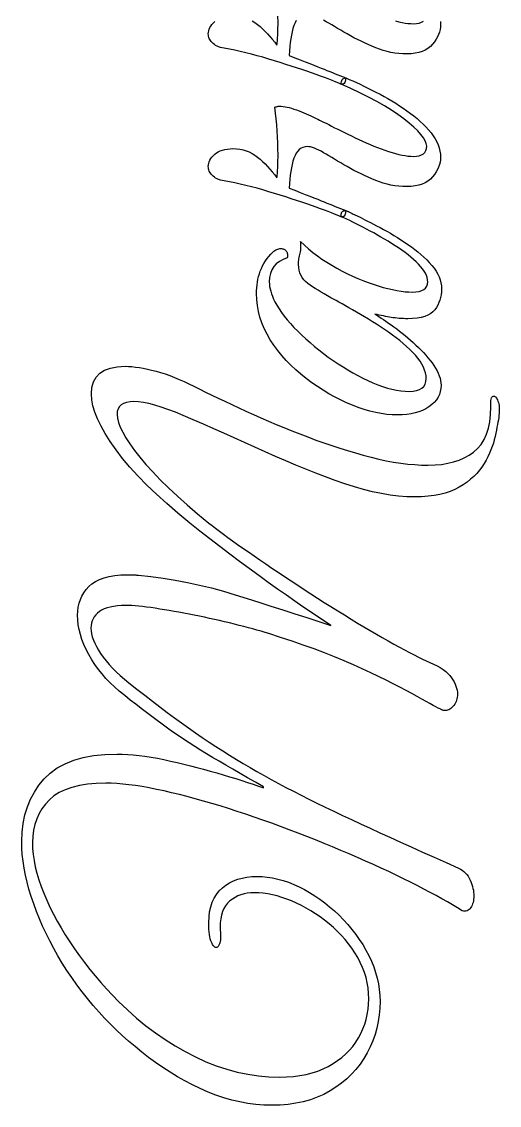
# Model space of a CAD drawing. Header units: millimetres. Extents: x 0 to 2467, y 0 to 1257.
# Drawn here: x 1269 to 1314.1, y 160.4 to 262.9 of the extents above; entities that cross this region are included whole.
import ezdxf

# ---------------------------------------------------------------- set-up
doc = ezdxf.new("R2010")
doc.units = ezdxf.units.MM
doc.layers.add('ENGRAVE_V', color=2, linetype='Continuous')

msp = doc.modelspace()

# ---------------------------------------------------------------- linework, layer by layer
at = {"layer": 'ENGRAVE_V'}
for points in [[(1290.753, 262.955), (1291.013, 262.793), (1291.261, 262.606), (1291.501, 262.401), (1291.739, 262.184), (1291.974, 261.956), (1292.205, 261.716), (1292.433, 261.466), (1292.659, 261.204), (1292.881, 260.93), (1293.101, 260.645), (1293.112, 260.767), (1293.123, 260.89), (1293.134, 261.015), (1293.143, 261.141), (1293.152, 261.269), (1293.16, 261.399), (1293.167, 261.53), (1293.173, 261.662), (1293.179, 261.797), (1293.184, 261.934), (1293.188, 262.075), (1293.191, 262.219), (1293.194, 262.365), (1293.196, 262.515), (1293.197, 262.668), (1293.197, 262.824), (1293.193, 263.392)], [(1294.922, 262.986), (1294.803, 262.764), (1294.698, 262.509), (1294.607, 262.227), (1294.526, 261.924), (1294.455, 261.6), (1294.396, 261.256), (1294.347, 260.892), (1294.308, 260.508), (1294.28, 260.102), (1294.263, 259.677), (1294.801, 259.466), (1295.303, 259.268), (1295.769, 259.085), (1296.199, 258.914), (1296.593, 258.758), (1296.95, 258.615), (1297.27, 258.486), (1297.555, 258.37), (1297.82, 258.262), (1298.081, 258.155), (1298.34, 258.05), (1298.596, 257.946), (1298.848, 257.844), (1299.098, 257.743), (1299.345, 257.644), (1299.588, 257.547), (1299.579, 257.369), (1299.552, 257.223), (1299.506, 257.109), (1299.443, 257.026), (1299.361, 256.976), (1299.261, 256.957), (1299.143, 256.97), (1299.007, 257.014), (1299.007, 257.014), (1298.786, 257.115), (1298.534, 257.223), (1298.25, 257.339), (1297.936, 257.462), (1297.591, 257.593), (1297.214, 257.731), (1296.807, 257.877), (1296.369, 258.031), (1295.908, 258.189), (1295.435, 258.349), (1294.949, 258.51), (1294.45, 258.672), (1293.938, 258.837), (1293.414, 259.002), (1292.876, 259.169), (1292.326, 259.338), (1291.773, 259.502), (1291.228, 259.656), (1290.69, 259.799), (1290.16, 259.931), (1289.637, 260.053), (1289.122, 260.164), (1288.614, 260.265), (1288.114, 260.355), (1287.927, 260.395), (1287.752, 260.443), (1287.591, 260.498), (1287.442, 260.561), (1287.306, 260.631), (1287.184, 260.709), (1287.073, 260.794), (1286.976, 260.887), (1286.891, 260.985), (1286.817, 261.084), (1286.755, 261.185), (1286.704, 261.287), (1286.664, 261.39), (1286.636, 261.496), (1286.619, 261.602), (1286.613, 261.71), (1286.623, 261.866), (1286.651, 262.019), (1286.698, 262.169), (1286.764, 262.316), (1286.85, 262.459), (1286.954, 262.6), (1287.077, 262.738), (1287.218, 262.872)], [(1308.531, 262.883), (1308.545, 262.582), (1308.533, 262.352), (1308.498, 262.122), (1308.439, 261.892), (1308.357, 261.662), (1308.252, 261.432), (1308.123, 261.202), (1307.97, 260.972), (1307.794, 260.742), (1307.592, 260.526), (1307.36, 260.34), (1307.099, 260.182), (1306.808, 260.052), (1306.488, 259.952), (1306.138, 259.88), (1305.758, 259.837), (1305.349, 259.822), (1304.975, 259.831), (1304.604, 259.859), (1304.234, 259.904), (1303.867, 259.967), (1303.502, 260.049), (1303.139, 260.149), (1302.779, 260.267), (1302.42, 260.403), (1302.066, 260.551), (1301.717, 260.703), (1301.373, 260.859), (1301.035, 261.02), (1300.701, 261.186), (1300.373, 261.356), (1300.051, 261.531), (1299.733, 261.71), (1299.423, 261.89), (1299.122, 262.064), (1298.83, 262.235), (1298.547, 262.4), (1298.273, 262.561), (1298.009, 262.718), (1297.753, 262.87), (1297.506, 263.018)], [(1304.295, 262.937), (1304.608, 262.858), (1304.908, 262.794), (1305.195, 262.743), (1305.469, 262.707), (1305.73, 262.686), (1305.979, 262.679), (1306.274, 262.694), (1306.53, 262.739), (1306.746, 262.815), (1306.923, 262.921)]]:
    msp.add_lwpolyline(points, dxfattribs=at)
for points in [[(1299.007, 244.475), (1298.786, 244.576), (1298.534, 244.684), (1298.25, 244.799), (1297.936, 244.923), (1297.591, 245.054), (1297.214, 245.192), (1296.807, 245.338), (1296.369, 245.492), (1295.908, 245.65), (1295.435, 245.809), (1294.949, 245.97), (1294.45, 246.133), (1293.938, 246.297), (1293.414, 246.463), (1292.876, 246.63), (1292.326, 246.799), (1291.773, 246.963), (1291.228, 247.117), (1290.69, 247.26), (1290.16, 247.392), (1289.637, 247.514), (1289.122, 247.625), (1288.614, 247.726), (1288.114, 247.816), (1287.927, 247.856), (1287.752, 247.903), (1287.591, 247.958), (1287.442, 248.021), (1287.306, 248.092), (1287.184, 248.17), (1287.073, 248.255), (1286.976, 248.348), (1286.891, 248.446), (1286.817, 248.545), (1286.755, 248.645), (1286.704, 248.747), (1286.664, 248.851), (1286.636, 248.956), (1286.619, 249.063), (1286.613, 249.171), (1286.623, 249.327), (1286.651, 249.48), (1286.698, 249.63), (1286.764, 249.776), (1286.85, 249.92), (1286.954, 250.061), (1287.077, 250.198), (1287.218, 250.333), (1287.378, 250.458), (1287.553, 250.566), (1287.744, 250.658), (1287.951, 250.732), (1288.173, 250.791), (1288.412, 250.832), (1288.667, 250.857), (1288.937, 250.866), (1289.27, 250.853), (1289.591, 250.816), (1289.899, 250.753), (1290.196, 250.666), (1290.48, 250.554), (1290.753, 250.416), (1291.013, 250.254), (1291.261, 250.067), (1291.501, 249.861), (1291.739, 249.645), (1291.974, 249.417), (1292.205, 249.177), (1292.433, 248.926), (1292.659, 248.664), (1292.881, 248.391), (1293.101, 248.106), (1293.112, 248.228), (1293.123, 248.351), (1293.134, 248.476), (1293.143, 248.602), (1293.152, 248.73), (1293.16, 248.859), (1293.167, 248.99), (1293.173, 249.123), (1293.179, 249.257), (1293.184, 249.395), (1293.188, 249.536), (1293.191, 249.679), (1293.194, 249.826), (1293.196, 249.976), (1293.197, 250.129), (1293.197, 250.285), (1293.193, 250.853), (1293.179, 251.419), (1293.157, 251.984), (1293.125, 252.548), (1293.084, 253.11), (1293.034, 253.671), (1292.975, 254.23), (1292.907, 254.787), (1292.977, 254.81), (1293.043, 254.83), (1293.104, 254.846), (1293.161, 254.86), (1293.213, 254.87), (1293.261, 254.878), (1293.304, 254.882), (1293.343, 254.884), (1293.505, 254.878), (1293.679, 254.861), (1293.862, 254.833), (1294.057, 254.793), (1294.262, 254.742), (1294.477, 254.68), (1294.704, 254.606), (1294.94, 254.521), (1295.179, 254.43), (1295.412, 254.338), (1295.639, 254.245), (1295.86, 254.152), (1296.075, 254.058), (1296.284, 253.963), (1296.487, 253.867), (1296.683, 253.77), (1296.803, 253.716), (1296.945, 253.649), (1297.109, 253.571), (1297.295, 253.48), (1297.502, 253.377), (1297.732, 253.262), (1297.983, 253.135), (1298.257, 252.996), (1298.546, 252.849), (1298.844, 252.699), (1299.151, 252.546), (1299.467, 252.391), (1299.792, 252.232), (1300.127, 252.07), (1300.47, 251.905), (1300.823, 251.737), (1301.179, 251.571), (1301.534, 251.412), (1301.887, 251.259), (1302.239, 251.114), (1302.589, 250.975), (1302.938, 250.843), (1303.285, 250.718), (1303.631, 250.599), (1303.969, 250.492), (1304.295, 250.398), (1304.608, 250.319), (1304.908, 250.254), (1305.195, 250.204), (1305.469, 250.168), (1305.73, 250.147), (1305.979, 250.139), (1306.274, 250.155), (1306.53, 250.2), (1306.746, 250.276), (1306.923, 250.381), (1307.061, 250.518), (1307.159, 250.684), (1307.218, 250.881), (1307.238, 251.108), (1307.204, 251.349), (1307.103, 251.613), (1306.935, 251.9), (1306.699, 252.209), (1306.396, 252.541), (1306.026, 252.896), (1305.588, 253.273), (1305.083, 253.674), (1304.519, 254.085), (1303.905, 254.497), (1303.239, 254.908), (1302.523, 255.32), (1301.757, 255.731), (1300.939, 256.143), (1300.071, 256.554), (1299.152, 256.966), (1299.159, 257.102), (1299.18, 257.22), (1299.214, 257.32), (1299.261, 257.402), (1299.323, 257.465), (1299.398, 257.51), (1299.486, 257.538), (1299.588, 257.547), (1299.919, 257.409), (1300.257, 257.264), (1300.603, 257.11), (1300.956, 256.948), (1301.317, 256.777), (1301.685, 256.598), (1302.061, 256.411), (1302.445, 256.215), (1302.829, 256.013), (1303.209, 255.805), (1303.583, 255.592), (1303.951, 255.374), (1304.315, 255.151), (1304.673, 254.922), (1305.026, 254.688), (1305.374, 254.448), (1305.711, 254.204), (1306.033, 253.955), (1306.34, 253.702), (1306.632, 253.444), (1306.909, 253.181), (1307.171, 252.914), (1307.418, 252.643), (1307.649, 252.366), (1307.859, 252.087), (1308.041, 251.804), (1308.195, 251.518), (1308.321, 251.229), (1308.419, 250.937), (1308.489, 250.642), (1308.531, 250.344), (1308.545, 250.043), (1308.533, 249.813), (1308.498, 249.583), (1308.439, 249.353), (1308.357, 249.123), (1308.252, 248.893), (1308.123, 248.663), (1307.97, 248.433), (1307.794, 248.203), (1307.592, 247.987), (1307.36, 247.8), (1307.099, 247.642), (1306.808, 247.513), (1306.488, 247.412), (1306.138, 247.34), (1305.758, 247.297), (1305.349, 247.283), (1304.975, 247.292), (1304.604, 247.319), (1304.234, 247.365), (1303.867, 247.428), (1303.502, 247.51), (1303.139, 247.61), (1302.779, 247.728), (1302.42, 247.864), (1302.066, 248.011), (1301.717, 248.164), (1301.373, 248.32), (1301.035, 248.481), (1300.701, 248.647), (1300.373, 248.817), (1300.051, 248.992), (1299.733, 249.171), (1299.423, 249.35), (1299.122, 249.525), (1298.83, 249.695), (1298.547, 249.861), (1298.273, 250.022), (1298.009, 250.179), (1297.753, 250.331), (1297.506, 250.478), (1297.27, 250.614), (1297.046, 250.732), (1296.835, 250.832), (1296.635, 250.914), (1296.447, 250.978), (1296.272, 251.023), (1296.108, 251.05), (1295.957, 251.059), (1295.747, 251.042), (1295.552, 250.991), (1295.372, 250.906), (1295.207, 250.787), (1295.057, 250.634), (1294.922, 250.447), (1294.803, 250.225), (1294.698, 249.97), (1294.607, 249.687), (1294.526, 249.384), (1294.455, 249.061), (1294.396, 248.717), (1294.347, 248.353), (1294.308, 247.968), (1294.28, 247.563), (1294.263, 247.138), (1294.801, 246.927), (1295.303, 246.729), (1295.769, 246.545), (1296.199, 246.375), (1296.593, 246.219), (1296.95, 246.076), (1297.27, 245.946), (1297.555, 245.831), (1297.82, 245.722), (1298.081, 245.616), (1298.34, 245.511), (1298.596, 245.407), (1298.848, 245.305), (1299.098, 245.204), (1299.345, 245.105), (1299.588, 245.008), (1299.579, 244.83), (1299.552, 244.684), (1299.506, 244.57), (1299.443, 244.487), (1299.361, 244.436), (1299.261, 244.417), (1299.143, 244.43), (1299.007, 244.475)], [(1308.642, 237.6), (1308.632, 237.326), (1308.602, 237.06), (1308.553, 236.802), (1308.484, 236.553), (1308.396, 236.312), (1308.288, 236.08), (1308.16, 235.855), (1308.012, 235.639), (1307.834, 235.441), (1307.616, 235.269), (1307.356, 235.123), (1307.056, 235.004), (1306.715, 234.911), (1306.333, 234.845), (1305.91, 234.805), (1305.446, 234.792), (1305.242, 234.794), (1305.041, 234.8), (1304.843, 234.809), (1304.647, 234.822), (1304.455, 234.839), (1304.266, 234.86), (1304.08, 234.885), (1303.897, 234.913), (1303.714, 234.945), (1303.528, 234.978), (1303.339, 235.014), (1303.147, 235.052), (1302.951, 235.093), (1302.753, 235.136), (1302.552, 235.181), (1302.348, 235.228), (1302.535, 235.114), (1302.732, 234.989), (1302.94, 234.853), (1303.159, 234.707), (1303.388, 234.551), (1303.628, 234.384), (1303.878, 234.206), (1304.139, 234.018), (1304.405, 233.821), (1304.669, 233.62), (1304.931, 233.413), (1305.192, 233.201), (1305.452, 232.983), (1305.709, 232.76), (1305.966, 232.532), (1306.221, 232.299), (1306.47, 232.062), (1306.708, 231.824), (1306.936, 231.584), (1307.153, 231.343), (1307.359, 231.1), (1307.555, 230.855), (1307.741, 230.61), (1307.915, 230.362), (1308.074, 230.116), (1308.212, 229.874), (1308.328, 229.635), (1308.424, 229.4), (1308.498, 229.169), (1308.551, 228.942), (1308.583, 228.718), (1308.593, 228.498), (1308.575, 228.191), (1308.522, 227.899), (1308.433, 227.622), (1308.309, 227.361), (1308.149, 227.114), (1307.953, 226.883), (1307.722, 226.666), (1307.455, 226.465), (1307.16, 226.283), (1306.843, 226.126), (1306.503, 225.993), (1306.142, 225.884), (1305.759, 225.799), (1305.354, 225.739), (1304.927, 225.702), (1304.478, 225.69), (1303.977, 225.705), (1303.467, 225.748), (1302.948, 225.82), (1302.42, 225.92), (1301.883, 226.05), (1301.337, 226.208), (1300.782, 226.395), (1300.218, 226.61), (1299.652, 226.851), (1299.092, 227.112), (1298.538, 227.395), (1297.99, 227.699), (1297.449, 228.025), (1296.913, 228.371), (1296.384, 228.739), (1295.86, 229.128), (1295.352, 229.535), (1294.868, 229.957), (1294.408, 230.394), (1293.972, 230.846), (1293.561, 231.314), (1293.173, 231.797), (1292.81, 232.294), (1292.471, 232.807), (1292.165, 233.331), (1291.899, 233.86), (1291.675, 234.396), (1291.491, 234.937), (1291.348, 235.485), (1291.246, 236.039), (1291.185, 236.599), (1291.164, 237.164), (1291.17, 237.441), (1291.187, 237.715), (1291.215, 237.986), (1291.255, 238.254), (1291.306, 238.519), (1291.368, 238.78), (1291.442, 239.039), (1291.527, 239.295), (1291.625, 239.545), (1291.738, 239.788), (1291.864, 240.023), (1292.005, 240.251), (1292.161, 240.471), (1292.331, 240.684), (1292.515, 240.889), (1292.713, 241.086), (1292.8, 241.165), (1292.889, 241.234), (1292.981, 241.292), (1293.076, 241.34), (1293.175, 241.377), (1293.276, 241.404), (1293.381, 241.42), (1293.488, 241.425), (1293.559, 241.421), (1293.627, 241.41), (1293.692, 241.391), (1293.754, 241.364), (1293.813, 241.33), (1293.869, 241.289), (1293.922, 241.24), (1293.972, 241.183), (1294.016, 241.12), (1294.051, 241.053), (1294.077, 240.981), (1294.093, 240.904), (1294.101, 240.823), (1294.099, 240.738), (1294.089, 240.648), (1294.069, 240.553), (1293.672, 240.401), (1293.328, 240.211), (1293.036, 239.984), (1292.798, 239.718), (1292.613, 239.415), (1292.48, 239.074), (1292.401, 238.695), (1292.374, 238.278), (1292.383, 238.068), (1292.408, 237.851), (1292.449, 237.627), (1292.508, 237.394), (1292.582, 237.155), (1292.674, 236.907), (1292.782, 236.652), (1292.907, 236.39), (1293.089, 236.06), (1293.296, 235.726), (1293.528, 235.386), (1293.785, 235.04), (1294.066, 234.69), (1294.373, 234.334), (1294.705, 233.973), (1295.061, 233.606), (1295.437, 233.24), (1295.824, 232.88), (1296.223, 232.526), (1296.635, 232.178), (1297.059, 231.836), (1297.494, 231.5), (1297.942, 231.17), (1298.402, 230.846), (1298.868, 230.533), (1299.335, 230.234), (1299.803, 229.949), (1300.272, 229.678), (1300.741, 229.422), (1301.212, 229.181), (1301.682, 228.953), (1302.154, 228.74), (1302.621, 228.548), (1303.077, 228.38), (1303.523, 228.239), (1303.958, 228.123), (1304.382, 228.033), (1304.796, 227.969), (1305.199, 227.93), (1305.591, 227.917), (1305.966, 227.936), (1306.29, 227.993), (1306.565, 228.088), (1306.79, 228.22), (1306.964, 228.39), (1307.089, 228.598), (1307.164, 228.844), (1307.189, 229.128), (1307.173, 229.395), (1307.126, 229.665), (1307.046, 229.937), (1306.935, 230.211), (1306.792, 230.487), (1306.617, 230.766), (1306.411, 231.047), (1306.172, 231.331), (1305.91, 231.613), (1305.632, 231.893), (1305.338, 232.17), (1305.029, 232.444), (1304.703, 232.715), (1304.361, 232.983), (1304.004, 233.247), (1303.631, 233.509), (1303.25, 233.767), (1302.87, 234.019), (1302.49, 234.266), (1302.112, 234.508), (1301.734, 234.744), (1301.357, 234.975), (1300.98, 235.201), (1300.605, 235.422), (1300.239, 235.633), (1299.891, 235.833), (1299.561, 236.021), (1299.249, 236.196), (1298.956, 236.36), (1298.68, 236.511), (1298.423, 236.65), (1298.184, 236.777), (1297.864, 236.957), (1297.558, 237.134), (1297.265, 237.308), (1296.986, 237.479), (1296.72, 237.647), (1296.468, 237.812), (1296.23, 237.974), (1296.006, 238.133), (1295.801, 238.298), (1295.624, 238.481), (1295.474, 238.68), (1295.352, 238.895), (1295.257, 239.127), (1295.189, 239.376), (1295.148, 239.642), (1295.134, 239.924), (1295.136, 240.057), (1295.143, 240.19), (1295.154, 240.323), (1295.17, 240.457), (1295.191, 240.59), (1295.216, 240.723), (1295.245, 240.856), (1295.279, 240.989), (1295.312, 241.123), (1295.337, 241.258), (1295.354, 241.395), (1295.364, 241.534), (1295.366, 241.674), (1295.361, 241.815), (1295.348, 241.958), (1295.328, 242.103), (1295.699, 241.745), (1296.087, 241.399), (1296.492, 241.064), (1296.913, 240.741), (1297.351, 240.429), (1297.806, 240.128), (1298.277, 239.839), (1298.765, 239.561), (1299.26, 239.297), (1299.753, 239.048), (1300.244, 238.815), (1300.732, 238.599), (1301.218, 238.398), (1301.702, 238.213), (1302.183, 238.044), (1302.662, 237.891), (1303.131, 237.754), (1303.581, 237.636), (1304.012, 237.537), (1304.423, 237.455), (1304.816, 237.391), (1305.191, 237.346), (1305.546, 237.319), (1305.882, 237.31), (1306.222, 237.325), (1306.517, 237.37), (1306.767, 237.446), (1306.971, 237.552), (1307.13, 237.688), (1307.244, 237.854), (1307.312, 238.051), (1307.334, 238.278), (1307.321, 238.474), (1307.28, 238.673), (1307.212, 238.876), (1307.117, 239.083), (1306.994, 239.294), (1306.844, 239.508), (1306.667, 239.726), (1306.463, 239.948), (1306.238, 240.171), (1305.998, 240.393), (1305.745, 240.613), (1305.476, 240.832), (1305.194, 241.049), (1304.897, 241.265), (1304.586, 241.479), (1304.26, 241.691), (1303.926, 241.901), (1303.591, 242.107), (1303.255, 242.31), (1302.917, 242.508), (1302.577, 242.703), (1302.236, 242.894), (1301.893, 243.081), (1301.549, 243.265), (1301.21, 243.442), (1300.882, 243.61), (1300.565, 243.768), (1300.26, 243.918), (1299.966, 244.059), (1299.683, 244.191), (1299.412, 244.313), (1299.152, 244.427), (1299.153, 244.486), (1299.155, 244.543), (1299.159, 244.598), (1299.165, 244.65), (1299.171, 244.701), (1299.18, 244.749), (1299.189, 244.795), (1299.201, 244.838), (1299.217, 244.878), (1299.243, 244.912), (1299.278, 244.941), (1299.322, 244.965), (1299.375, 244.984), (1299.437, 244.997), (1299.508, 245.005), (1299.588, 245.008), (1299.637, 244.994), (1299.686, 244.979), (1299.737, 244.961), (1299.788, 244.941), (1299.84, 244.919), (1299.892, 244.894), (1299.946, 244.867), (1300, 244.838), (1300.059, 244.806), (1300.128, 244.77), (1300.207, 244.73), (1300.296, 244.687), (1300.395, 244.639), (1300.503, 244.588), (1300.622, 244.534), (1300.75, 244.475), (1300.952, 244.374), (1301.171, 244.263), (1301.406, 244.144), (1301.658, 244.015), (1301.926, 243.877), (1302.212, 243.731), (1302.513, 243.575), (1302.832, 243.41), (1303.159, 243.237), (1303.487, 243.056), (1303.816, 242.867), (1304.145, 242.672), (1304.475, 242.468), (1304.806, 242.257), (1305.138, 242.038), (1305.47, 241.812), (1305.797, 241.58), (1306.11, 241.343), (1306.411, 241.102), (1306.699, 240.856), (1306.974, 240.606), (1307.236, 240.351), (1307.485, 240.091), (1307.722, 239.827), (1307.937, 239.559), (1308.124, 239.289), (1308.282, 239.015), (1308.412, 238.738), (1308.512, 238.458), (1308.584, 238.175), (1308.627, 237.889), (1308.642, 237.6)], [(1314.064, 225.642), (1314.037, 225.452), (1314.005, 225.246), (1313.967, 225.022), (1313.925, 224.783), (1313.877, 224.526), (1313.823, 224.253), (1313.765, 223.963), (1313.701, 223.657), (1313.626, 223.341), (1313.536, 223.025), (1313.43, 222.706), (1313.307, 222.386), (1313.169, 222.065), (1313.015, 221.742), (1312.846, 221.417), (1312.66, 221.091), (1312.454, 220.77), (1312.223, 220.462), (1311.967, 220.165), (1311.686, 219.881), (1311.38, 219.608), (1311.049, 219.348), (1310.693, 219.1), (1310.312, 218.864), (1309.902, 218.648), (1309.46, 218.461), (1308.985, 218.303), (1308.478, 218.174), (1307.938, 218.073), (1307.366, 218.002), (1306.761, 217.958), (1306.124, 217.944), (1305.364, 217.963), (1304.585, 218.021), (1303.788, 218.118), (1302.971, 218.253), (1302.136, 218.426), (1301.281, 218.639), (1300.408, 218.889), (1299.516, 219.179), (1298.609, 219.496), (1297.692, 219.831), (1296.766, 220.183), (1295.83, 220.552), (1294.884, 220.939), (1293.928, 221.344), (1292.963, 221.765), (1291.987, 222.205), (1291.008, 222.65), (1290.032, 223.091), (1289.06, 223.528), (1288.09, 223.96), (1287.123, 224.387), (1286.159, 224.81), (1285.199, 225.228), (1284.241, 225.642), (1283.501, 225.948), (1282.807, 226.214), (1282.158, 226.438), (1281.554, 226.622), (1280.996, 226.765), (1280.483, 226.867), (1280.015, 226.929), (1279.593, 226.949), (1279.219, 226.93), (1278.894, 226.873), (1278.62, 226.779), (1278.395, 226.646), (1278.22, 226.476), (1278.095, 226.268), (1278.02, 226.022), (1277.995, 225.739), (1278.029, 225.379), (1278.13, 224.978), (1278.298, 224.535), (1278.534, 224.05), (1278.837, 223.524), (1279.207, 222.956), (1279.645, 222.347), (1280.15, 221.696), (1280.723, 221.011), (1281.365, 220.3), (1282.076, 219.562), (1282.855, 218.797), (1283.703, 218.006), (1284.621, 217.189), (1285.607, 216.345), (1286.662, 215.475), (1286.966, 215.237), (1287.299, 214.982), (1287.659, 214.71), (1288.047, 214.422), (1288.464, 214.117), (1288.908, 213.796), (1289.381, 213.457), (1289.881, 213.103), (1290.402, 212.737), (1290.937, 212.364), (1291.486, 211.986), (1292.048, 211.602), (1292.623, 211.211), (1293.213, 210.815), (1293.816, 210.413), (1294.432, 210.004), (1295.056, 209.594), (1295.682, 209.186), (1296.309, 208.78), (1296.937, 208.376), (1297.568, 207.975), (1298.199, 207.576), (1298.832, 207.179), (1299.467, 206.785), (1300.096, 206.397), (1300.712, 206.022), (1301.316, 205.659), (1301.906, 205.308), (1302.484, 204.969), (1303.048, 204.642), (1303.6, 204.328), (1304.139, 204.025), (1304.658, 203.739), (1305.15, 203.473), (1305.614, 203.227), (1306.051, 203.002), (1306.461, 202.798), (1306.844, 202.613), (1307.2, 202.45), (1307.528, 202.306), (1307.888, 202.146), (1308.219, 201.98), (1308.521, 201.807), (1308.793, 201.629), (1309.035, 201.444), (1309.248, 201.253), (1309.432, 201.057), (1309.586, 200.854), (1309.716, 200.65), (1309.829, 200.448), (1309.925, 200.25), (1310.003, 200.055), (1310.064, 199.863), (1310.108, 199.674), (1310.134, 199.488), (1310.142, 199.305), (1310.137, 199.15), (1310.121, 199.002), (1310.095, 198.86), (1310.058, 198.724), (1310.01, 198.594), (1309.952, 198.47), (1309.883, 198.352), (1309.803, 198.24), (1309.717, 198.126), (1309.625, 198.028), (1309.529, 197.945), (1309.428, 197.876), (1309.323, 197.824), (1309.213, 197.786), (1309.099, 197.763), (1308.98, 197.755), (1308.909, 197.758), (1308.841, 197.765), (1308.776, 197.776), (1308.714, 197.792), (1308.655, 197.812), (1308.599, 197.837), (1308.546, 197.867), (1308.496, 197.901), (1308.328, 197.987), (1308.112, 198.1), (1307.85, 198.241), (1307.54, 198.409), (1307.184, 198.604), (1306.781, 198.827), (1306.331, 199.076), (1305.834, 199.353), (1305.292, 199.65), (1304.708, 199.958), (1304.082, 200.279), (1303.413, 200.612), (1302.702, 200.957), (1301.948, 201.314), (1301.153, 201.683), (1300.314, 202.064), (1299.438, 202.449), (1298.526, 202.83), (1297.58, 203.206), (1296.599, 203.577), (1295.583, 203.944), (1294.532, 204.306), (1293.446, 204.664), (1292.326, 205.018), (1291.968, 205.127), (1291.597, 205.237), (1291.212, 205.348), (1290.813, 205.459), (1290.401, 205.572), (1289.975, 205.685), (1289.535, 205.799), (1289.082, 205.913), (1288.62, 206.027), (1288.155, 206.139), (1287.685, 206.248), (1287.212, 206.355), (1286.735, 206.46), (1286.255, 206.562), (1285.77, 206.662), (1285.282, 206.76), (1284.795, 206.855), (1284.317, 206.947), (1283.845, 207.034), (1283.382, 207.117), (1282.925, 207.197), (1282.477, 207.273), (1282.036, 207.346), (1281.602, 207.414), (1281.183, 207.476), (1280.784, 207.531), (1280.405, 207.576), (1280.047, 207.614), (1279.709, 207.643), (1279.392, 207.664), (1279.095, 207.676), (1278.819, 207.68), (1278.409, 207.671), (1278.027, 207.644), (1277.674, 207.599), (1277.348, 207.535), (1277.05, 207.453), (1276.781, 207.354), (1276.539, 207.235), (1276.325, 207.099), (1276.138, 206.948), (1275.976, 206.785), (1275.838, 206.609), (1275.726, 206.422), (1275.639, 206.222), (1275.576, 206.01), (1275.539, 205.786), (1275.526, 205.55), (1275.541, 205.279), (1275.584, 204.999), (1275.656, 204.71), (1275.756, 204.412), (1275.886, 204.105), (1276.044, 203.789), (1276.231, 203.464), (1276.446, 203.129), (1276.689, 202.79), (1276.958, 202.449), (1277.252, 202.106), (1277.572, 201.762), (1277.918, 201.416), (1278.289, 201.069), (1278.686, 200.72), (1279.109, 200.37), (1279.864, 199.774), (1280.605, 199.196), (1281.332, 198.636), (1282.044, 198.094), (1282.742, 197.571), (1283.425, 197.066), (1284.095, 196.578), (1284.749, 196.109), (1285.396, 195.654), (1286.043, 195.209), (1286.688, 194.774), (1287.333, 194.348), (1287.977, 193.933), (1288.621, 193.527), (1289.263, 193.131), (1289.905, 192.745), (1290.552, 192.364), (1291.209, 191.985), (1291.877, 191.608), (1292.556, 191.232), (1293.245, 190.857), (1293.945, 190.484), (1294.655, 190.113), (1295.376, 189.743), (1296.113, 189.371), (1296.872, 188.994), (1297.653, 188.612), (1298.456, 188.224), (1299.281, 187.831), (1300.128, 187.433), (1300.997, 187.029), (1301.888, 186.62), (1302.807, 186.201), (1303.762, 185.767), (1304.753, 185.318), (1305.779, 184.853), (1306.841, 184.373), (1307.938, 183.879), (1309.071, 183.369), (1310.239, 182.844), (1310.426, 182.752), (1310.599, 182.646), (1310.759, 182.525), (1310.905, 182.39), (1311.037, 182.241), (1311.156, 182.077), (1311.261, 181.899), (1311.353, 181.706), (1311.432, 181.508), (1311.501, 181.314), (1311.559, 181.124), (1311.607, 180.938), (1311.644, 180.755), (1311.67, 180.576), (1311.686, 180.401), (1311.692, 180.23), (1311.687, 180.064), (1311.673, 179.906), (1311.651, 179.755), (1311.619, 179.612), (1311.578, 179.477), (1311.528, 179.349), (1311.469, 179.229), (1311.401, 179.116), (1311.325, 179.016), (1311.241, 178.934), (1311.149, 178.871), (1311.05, 178.826), (1310.943, 178.798), (1310.829, 178.789), (1310.707, 178.798), (1310.578, 178.826), (1310.141, 179.096), (1309.678, 179.373), (1309.188, 179.658), (1308.672, 179.951), (1308.129, 180.251), (1307.56, 180.559), (1306.964, 180.875), (1306.342, 181.198), (1305.698, 181.525), (1305.036, 181.854), (1304.357, 182.185), (1303.661, 182.517), (1302.947, 182.851), (1302.216, 183.186), (1301.468, 183.522), (1300.702, 183.861), (1299.923, 184.198), (1299.137, 184.532), (1298.344, 184.864), (1297.543, 185.192), (1296.734, 185.517), (1295.918, 185.84), (1295.094, 186.159), (1294.263, 186.475), (1293.43, 186.785), (1292.601, 187.088), (1291.778, 187.382), (1290.958, 187.667), (1290.144, 187.944), (1289.333, 188.213), (1288.528, 188.474), (1287.727, 188.726), (1286.934, 188.968), (1286.153, 189.197), (1285.385, 189.413), (1284.628, 189.616), (1283.884, 189.806), (1283.152, 189.983), (1282.431, 190.148), (1281.723, 190.3), (1281.034, 190.436), (1280.371, 190.554), (1279.733, 190.654), (1279.121, 190.735), (1278.535, 190.799), (1277.974, 190.844), (1277.439, 190.872), (1276.93, 190.881), (1276.032, 190.856), (1275.2, 190.782), (1274.434, 190.659), (1273.735, 190.487), (1273.103, 190.266), (1272.537, 189.996), (1272.038, 189.676), (1271.605, 189.307), (1271.23, 188.9), (1270.906, 188.464), (1270.631, 188.001), (1270.407, 187.51), (1270.232, 186.99), (1270.107, 186.443), (1270.032, 185.868), (1270.007, 185.265), (1270.024, 184.713), (1270.074, 184.148), (1270.157, 183.569), (1270.273, 182.977), (1270.423, 182.371), (1270.606, 181.752), (1270.823, 181.118), (1271.072, 180.472), (1271.351, 179.818), (1271.653, 179.163), (1271.98, 178.507), (1272.331, 177.851), (1272.706, 177.194), (1273.106, 176.536), (1273.529, 175.878), (1273.977, 175.219), (1274.445, 174.564), (1274.927, 173.919), (1275.425, 173.284), (1275.938, 172.659), (1276.466, 172.043), (1277.009, 171.438), (1277.567, 170.842), (1278.141, 170.256), (1278.985, 169.443), (1279.847, 168.675), (1280.728, 167.952), (1281.627, 167.273), (1282.543, 166.638), (1283.478, 166.049), (1284.432, 165.504), (1285.403, 165.003), (1286.385, 164.555), (1287.37, 164.167), (1288.358, 163.838), (1289.349, 163.569), (1290.343, 163.36), (1291.34, 163.211), (1292.34, 163.121), (1293.343, 163.091), (1294.008, 163.107), (1294.647, 163.155), (1295.26, 163.234), (1295.848, 163.345), (1296.41, 163.488), (1296.947, 163.663), (1297.457, 163.869), (1297.942, 164.108), (1298.4, 164.372), (1298.829, 164.657), (1299.229, 164.962), (1299.6, 165.288), (1299.943, 165.634), (1300.257, 166), (1300.542, 166.387), (1300.798, 166.795), (1301.025, 167.218), (1301.222, 167.652), (1301.389, 168.098), (1301.525, 168.556), (1301.631, 169.024), (1301.706, 169.504), (1301.752, 169.996), (1301.767, 170.498), (1301.751, 171.015), (1301.702, 171.523), (1301.62, 172.022), (1301.507, 172.514), (1301.36, 172.997), (1301.181, 173.471), (1300.97, 173.938), (1300.726, 174.396), (1300.456, 174.843), (1300.166, 175.276), (1299.857, 175.696), (1299.528, 176.102), (1299.179, 176.495), (1298.81, 176.874), (1298.422, 177.239), (1298.015, 177.591), (1297.594, 177.926), (1297.167, 178.243), (1296.735, 178.541), (1296.296, 178.819), (1295.851, 179.079), (1295.4, 179.32), (1294.943, 179.542), (1294.48, 179.745), (1294.018, 179.927), (1293.562, 180.084), (1293.113, 180.217), (1292.671, 180.326), (1292.236, 180.411), (1291.807, 180.472), (1291.385, 180.508), (1290.97, 180.52), (1290.627, 180.508), (1290.299, 180.472), (1289.986, 180.411), (1289.687, 180.326), (1289.405, 180.217), (1289.137, 180.084), (1288.884, 179.927), (1288.647, 179.745), (1288.431, 179.537), (1288.244, 179.301), (1288.086, 179.035), (1287.957, 178.741), (1287.856, 178.418), (1287.784, 178.066), (1287.741, 177.686), (1287.727, 177.276), (1287.727, 177.228), (1287.728, 177.178), (1287.73, 177.128), (1287.733, 177.077), (1287.736, 177.025), (1287.74, 176.972), (1287.745, 176.919), (1287.751, 176.865), (1287.757, 176.81), (1287.762, 176.754), (1287.766, 176.698), (1287.769, 176.641), (1287.772, 176.583), (1287.774, 176.524), (1287.775, 176.465), (1287.775, 176.405), (1287.775, 176.26), (1287.773, 176.176), (1287.768, 176.093), (1287.758, 176.012), (1287.745, 175.933), (1287.728, 175.855), (1287.707, 175.778), (1287.682, 175.704), (1287.654, 175.63), (1287.623, 175.562), (1287.589, 175.503), (1287.553, 175.453), (1287.515, 175.412), (1287.474, 175.381), (1287.432, 175.358), (1287.387, 175.344), (1287.339, 175.34), (1287.29, 175.348), (1287.24, 175.372), (1287.187, 175.411), (1287.134, 175.467), (1287.078, 175.538), (1287.022, 175.626), (1286.963, 175.729), (1286.904, 175.848), (1286.847, 175.988), (1286.798, 176.155), (1286.756, 176.348), (1286.722, 176.568), (1286.696, 176.814), (1286.677, 177.087), (1286.665, 177.386), (1286.662, 177.712), (1286.682, 178.24), (1286.742, 178.733), (1286.842, 179.193), (1286.982, 179.618), (1287.163, 180.01), (1287.383, 180.367), (1287.644, 180.691), (1287.945, 180.98), (1288.276, 181.235), (1288.63, 181.457), (1289.006, 181.644), (1289.403, 181.797), (1289.823, 181.916), (1290.264, 182.001), (1290.727, 182.052), (1291.213, 182.069), (1291.698, 182.054), (1292.187, 182.007), (1292.679, 181.93), (1293.173, 181.821), (1293.671, 181.682), (1294.172, 181.511), (1294.676, 181.309), (1295.182, 181.077), (1295.686, 180.818), (1296.181, 180.537), (1296.667, 180.234), (1297.143, 179.909), (1297.611, 179.562), (1298.069, 179.193), (1298.518, 178.802), (1298.959, 178.39), (1299.384, 177.96), (1299.788, 177.517), (1300.171, 177.061), (1300.532, 176.592), (1300.873, 176.111), (1301.192, 175.617), (1301.49, 175.109), (1301.767, 174.589), (1302.016, 174.061), (1302.233, 173.529), (1302.416, 172.993), (1302.566, 172.453), (1302.682, 171.91), (1302.765, 171.362), (1302.815, 170.811), (1302.832, 170.256), (1302.813, 169.608), (1302.756, 168.972), (1302.662, 168.347), (1302.529, 167.733), (1302.359, 167.13), (1302.151, 166.539), (1301.905, 165.959), (1301.622, 165.391), (1301.302, 164.842), (1300.948, 164.321), (1300.561, 163.828), (1300.139, 163.363), (1299.683, 162.926), (1299.193, 162.518), (1298.669, 162.137), (1298.112, 161.784), (1297.523, 161.466), (1296.906, 161.191), (1296.261, 160.958), (1295.588, 160.767), (1294.887, 160.619), (1294.158, 160.513), (1293.401, 160.449), (1292.617, 160.428), (1291.855, 160.448), (1291.096, 160.507), (1290.339, 160.605), (1289.585, 160.743), (1288.832, 160.92), (1288.082, 161.136), (1287.334, 161.392), (1286.589, 161.687), (1285.85, 162.013), (1285.121, 162.363), (1284.404, 162.737), (1283.696, 163.133), (1283, 163.554), (1282.313, 163.997), (1281.638, 164.464), (1280.973, 164.955), (1280.323, 165.461), (1279.691, 165.976), (1279.079, 166.499), (1278.486, 167.031), (1277.911, 167.57), (1277.356, 168.118), (1276.819, 168.675), (1276.301, 169.24), (1275.742, 169.873), (1275.204, 170.516), (1274.686, 171.169), (1274.189, 171.83), (1273.712, 172.5), (1273.255, 173.179), (1272.819, 173.868), (1272.404, 174.565), (1272.01, 175.267), (1271.638, 175.968), (1271.289, 176.668), (1270.963, 177.367), (1270.66, 178.066), (1270.379, 178.764), (1270.121, 179.461), (1269.886, 180.157), (1269.676, 180.847), (1269.494, 181.526), (1269.34, 182.194), (1269.214, 182.85), (1269.116, 183.495), (1269.046, 184.128), (1269.004, 184.751), (1268.99, 185.361), (1269.024, 186.238), (1269.124, 187.076), (1269.29, 187.875), (1269.523, 188.635), (1269.823, 189.357), (1270.189, 190.041), (1270.621, 190.686), (1271.121, 191.292), (1271.694, 191.842), (1272.349, 192.319), (1273.086, 192.723), (1273.905, 193.053), (1274.805, 193.31), (1275.787, 193.493), (1276.85, 193.604), (1277.995, 193.64), (1278.488, 193.632), (1278.999, 193.607), (1279.526, 193.565), (1280.071, 193.507), (1280.634, 193.432), (1281.214, 193.341), (1281.811, 193.232), (1282.425, 193.108), (1283.049, 192.972), (1283.672, 192.829), (1284.295, 192.681), (1284.919, 192.527), (1285.542, 192.366), (1286.165, 192.2), (1286.789, 192.027), (1287.412, 191.849), (1288.027, 191.668), (1288.624, 191.489), (1289.204, 191.311), (1289.766, 191.135), (1290.311, 190.96), (1290.839, 190.787), (1291.349, 190.615), (1291.842, 190.445), (1291.842, 190.542), (1291.069, 190.972), (1290.324, 191.39), (1289.608, 191.798), (1288.919, 192.194), (1288.258, 192.579), (1287.625, 192.952), (1287.021, 193.314), (1286.444, 193.664), (1285.886, 194.01), (1285.338, 194.356), (1284.8, 194.703), (1284.271, 195.05), (1283.753, 195.399), (1283.244, 195.748), (1282.745, 196.098), (1282.256, 196.448), (1281.769, 196.805), (1281.276, 197.171), (1280.776, 197.549), (1280.271, 197.937), (1279.76, 198.336), (1279.242, 198.745), (1278.719, 199.165), (1278.189, 199.595), (1277.753, 199.977), (1277.339, 200.373), (1276.948, 200.782), (1276.579, 201.205), (1276.234, 201.641), (1275.911, 202.092), (1275.61, 202.555), (1275.333, 203.033), (1275.083, 203.514), (1274.867, 203.992), (1274.684, 204.465), (1274.534, 204.933), (1274.417, 205.397), (1274.334, 205.856), (1274.284, 206.31), (1274.268, 206.76), (1274.284, 207.152), (1274.334, 207.529), (1274.417, 207.891), (1274.534, 208.237), (1274.684, 208.568), (1274.867, 208.885), (1275.083, 209.186), (1275.333, 209.472), (1275.622, 209.733), (1275.959, 209.959), (1276.343, 210.15), (1276.773, 210.307), (1277.25, 210.429), (1277.775, 210.516), (1278.346, 210.568), (1278.964, 210.585), (1279.035, 210.585), (1279.103, 210.585), (1279.168, 210.585), (1279.23, 210.585), (1279.289, 210.585), (1279.345, 210.585), (1279.398, 210.585), (1279.448, 210.585), (1279.499, 210.584), (1279.557, 210.582), (1279.62, 210.578), (1279.69, 210.573), (1279.766, 210.566), (1279.847, 210.558), (1279.935, 210.548), (1280.029, 210.537), (1281.188, 210.413), (1282.342, 210.258), (1283.491, 210.074), (1284.634, 209.859), (1285.772, 209.614), (1286.905, 209.338), (1288.033, 209.033), (1289.155, 208.697), (1290.276, 208.344), (1291.399, 207.989), (1292.524, 207.63), (1293.651, 207.269), (1294.781, 206.904), (1295.913, 206.537), (1297.048, 206.166), (1298.184, 205.792), (1297.583, 206.184), (1296.944, 206.609), (1296.264, 207.068), (1295.546, 207.559), (1294.788, 208.084), (1293.99, 208.643), (1293.154, 209.234), (1292.278, 209.859), (1291.378, 210.508), (1290.471, 211.172), (1289.557, 211.851), (1288.634, 212.546), (1287.705, 213.255), (1286.768, 213.98), (1285.823, 214.72), (1284.87, 215.475), (1283.745, 216.399), (1282.692, 217.306), (1281.711, 218.196), (1280.803, 219.07), (1279.968, 219.927), (1279.206, 220.767), (1278.516, 221.591), (1277.899, 222.398), (1277.354, 223.18), (1276.882, 223.926), (1276.483, 224.638), (1276.156, 225.315), (1275.902, 225.957), (1275.72, 226.565), (1275.611, 227.137), (1275.575, 227.675), (1275.625, 228.288), (1275.774, 228.819), (1276.024, 229.268), (1276.374, 229.636), (1276.823, 229.922), (1277.372, 230.126), (1278.021, 230.249), (1278.77, 230.29), (1279.08, 230.282), (1279.406, 230.261), (1279.746, 230.225), (1280.101, 230.175), (1280.472, 230.11), (1280.858, 230.031), (1281.259, 229.938), (1281.675, 229.83), (1282.102, 229.707), (1282.534, 229.568), (1282.973, 229.413), (1283.418, 229.243), (1283.869, 229.056), (1284.326, 228.854), (1284.789, 228.636), (1285.258, 228.402), (1285.8, 228.132), (1286.364, 227.855), (1286.947, 227.572), (1287.551, 227.282), (1288.176, 226.985), (1288.821, 226.681), (1289.486, 226.371), (1290.172, 226.053), (1290.872, 225.735), (1291.58, 225.42), (1292.297, 225.108), (1293.022, 224.801), (1293.755, 224.497), (1294.497, 224.197), (1295.247, 223.901), (1296.006, 223.609), (1296.766, 223.324), (1297.523, 223.053), (1298.276, 222.795), (1299.025, 222.549), (1299.771, 222.317), (1300.513, 222.097), (1301.25, 221.89), (1301.985, 221.696), (1302.71, 221.52), (1303.42, 221.368), (1304.117, 221.239), (1304.799, 221.133), (1305.466, 221.051), (1306.119, 220.993), (1306.758, 220.957), (1307.383, 220.946), (1308.032, 220.965), (1308.649, 221.023), (1309.233, 221.119), (1309.785, 221.254), (1310.305, 221.428), (1310.791, 221.64), (1311.246, 221.891), (1311.667, 222.18), (1312.048, 222.517), (1312.377, 222.911), (1312.656, 223.362), (1312.884, 223.869), (1313.061, 224.433), (1313.188, 225.053), (1313.264, 225.731), (1313.289, 226.465), (1313.289, 226.755), (1313.294, 226.926), (1313.307, 227.073), (1313.33, 227.198), (1313.362, 227.3), (1313.403, 227.38), (1313.453, 227.436), (1313.512, 227.47), (1313.58, 227.482), (1313.628, 227.474), (1313.677, 227.451), (1313.725, 227.414), (1313.773, 227.361), (1313.822, 227.293), (1313.87, 227.209), (1313.919, 227.111), (1313.967, 226.997), (1314.011, 226.87), (1314.046, 226.731), (1314.071, 226.58), (1314.088, 226.417), (1314.096, 226.241), (1314.094, 226.053), (1314.084, 225.854), (1314.064, 225.642)]]:
    msp.add_lwpolyline(points, close=True, dxfattribs=at)

doc.saveas('drawing.dxf')
